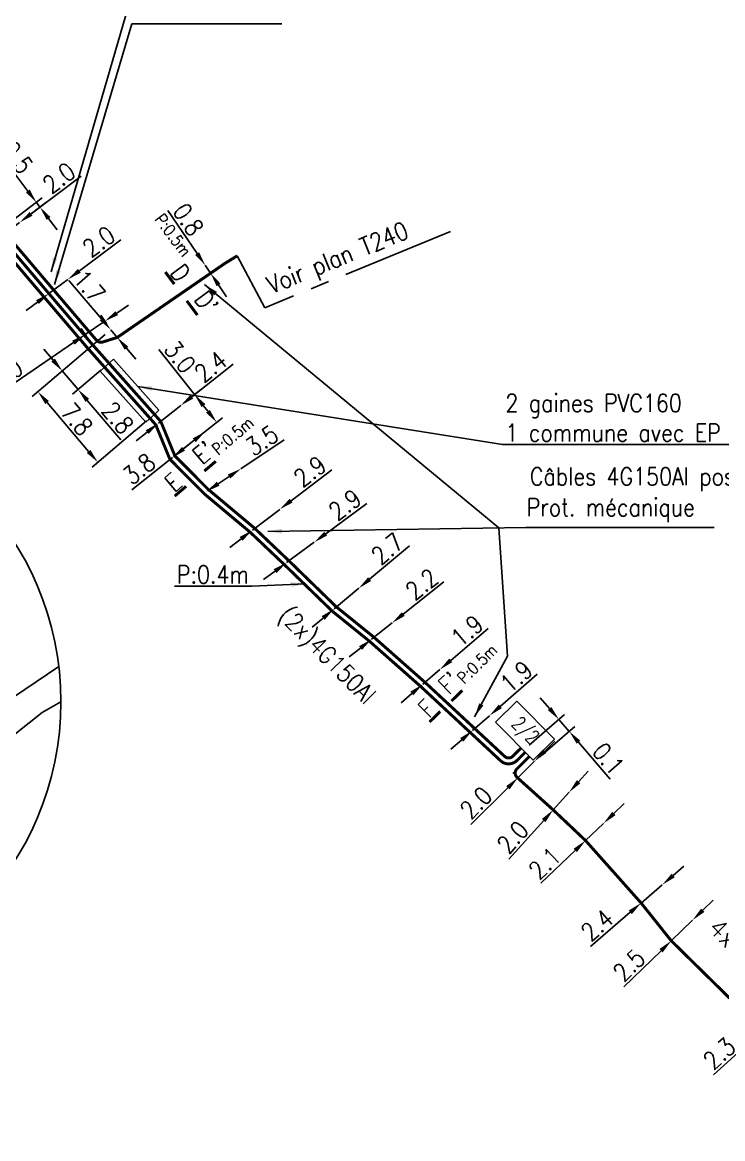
# Model space of a CAD drawing. Header units: millimetres. Extents: x 80000 to 81010, y 144000 to 145002.
# Drawn here: x 80468.4 to 80527.3, y 144394.9 to 144488.9 of the extents above; entities that cross this region are included whole.
import ezdxf
from ezdxf.enums import TextEntityAlignment as Align

# ---------------------------------------------------------------- set-up
doc = ezdxf.new("R2010")
doc.units = ezdxf.units.MM
doc.header["$PDMODE"] = 34
doc.linetypes.add('B_ST_AL', pattern=[2000, 1000, 1000])
doc.linetypes.add('CENTER2', pattern=[28.575, 19.05, -3.175, 3.175, -3.175])
doc.layers.get('0').update_dxf_attribs({"linetype": 'CONTINUOUS'})
doc.layers.get('Defpoints').update_dxf_attribs({"linetype": 'CONTINUOUS'})
for name, color, linetype in [('B_100', 3, 'CONTINUOUS'), ('B_310', 7, 'CONTINUOUS'), ('B_400', 7, 'CONTINUOUS'), ('B_420', 7, 'CONTINUOUS'), ('B_930', 7, 'CENTER2'), ('W0008', 7, 'CONTINUOUS'), ('W0100', 7, 'CONTINUOUS')]:
    doc.layers.add(name, color=color, linetype=linetype)
doc.styles.add('M_ROMANS', font='ROMANS.shx', dxfattribs={"width": 0.75})
doc.styles.get("Standard").update_dxf_attribs({"font": 'romans.shx', "width": 0.85})
doc.dimstyles.get("Standard").update_dxf_attribs({"dimtxt": 1.5, "dimasz": 1.2, "dimexe": 0.625, "dimexo": 0.625, "dimgap": 0.25, "dimtad": 1, "dimdec": 1, "dimzin": 0, "dimdsep": 46, "dimtxsty": 'Standard', "dimcen": -0.5, "dimadec": 0, "dimazin": 0, "dimtfac": 1, "dimtdec": 1, "dimtmove": 0, "dimatfit": 3, "dimfxl": 0, "dimtolj": 1, "dimtzin": 0, "dimarcsym": 0})

# ---------------------------------------------------------------- blocks, each defined once
blk = doc.blocks.new('*D243')
at = {"layer": 'B_100', "color": 0, "linetype": 'Continuous', "lineweight": -2, "transparency": 16777216}
for p, q in [((80533.231, 144406.293), (80534.12, 144407.099)), ((80532.342, 144405.487), (80530.675, 144403.976)), ((80529.786, 144403.17), (80526.547, 144400.234))]:
    blk.add_line(p, q, dxfattribs=at)
at = {"layer": 'B_100', "color": 0, "linetype": 'Continuous', "transparency": 16777216}
for points in [[(80533.096, 144406.441), (80533.365, 144406.145), (80532.342, 144405.487)], [(80529.651, 144403.318), (80529.92, 144403.022), (80530.675, 144403.976)]]:
    blk.add_solid(points, dxfattribs=at)
at = {"layer": 'Defpoints', "color": 0, "linetype": 'Continuous', "transparency": 16777216}
for p in [(80532.342, 144405.487), (80530.675, 144403.976), (80530.675, 144403.976)]:
    blk.add_point(p, dxfattribs=at)
at = {"layer": 'B_100', "color": 0, "linetype": 'Continuous', "transparency": 16777216, "insert": (80527.05, 144402.039), "char_height": 1.5, "attachment_point": 5, "rotation": 42.19693}
blk.add_mtext('\\A1;2.3', dxfattribs=at)
blk = doc.blocks.new('*D248')
at = {"layer": 'B_100', "color": 0, "linetype": 'Continuous', "lineweight": -2, "transparency": 16777216}
for p, q in [((80512.345, 144427.488), (80513.197, 144428.333)), ((80511.493, 144426.643), (80510.09, 144425.251)), ((80509.977, 144425.365), (80509.65, 144425.695)), ((80509.238, 144424.406), (80506.134, 144421.328))]:
    blk.add_line(p, q, dxfattribs=at)
at = {"layer": 'B_100', "color": 0, "linetype": 'Continuous', "transparency": 16777216}
for points in [[(80512.205, 144427.63), (80512.486, 144427.346), (80511.493, 144426.643)], [(80509.097, 144424.548), (80509.378, 144424.264), (80510.09, 144425.251)]]:
    blk.add_solid(points, dxfattribs=at)
at = {"layer": 'Defpoints', "color": 0, "linetype": 'Continuous', "transparency": 16777216}
for p in [(80511.493, 144426.643), (80510.09, 144425.251), (80510.417, 144424.921)]:
    blk.add_point(p, dxfattribs=at)
at = {"layer": 'B_100', "color": 0, "linetype": 'Continuous', "transparency": 16777216, "insert": (80506.555, 144423.155), "char_height": 1.5, "attachment_point": 5, "rotation": 44.76205}
blk.add_mtext('\\A1;2.0', dxfattribs=at)
blk = doc.blocks.new('*D249')
at = {"layer": 'B_100', "color": 0, "linetype": 'Continuous', "lineweight": -2, "transparency": 16777216}
for p, q in [((80515.2, 144424.92), (80516.004, 144425.811)), ((80514.397, 144424.028), (80513.059, 144422.542)), ((80512.256, 144421.65), (80509.331, 144418.402))]:
    blk.add_line(p, q, dxfattribs=at)
at = {"layer": 'B_100', "color": 0, "linetype": 'Continuous', "transparency": 16777216}
for points in [[(80515.052, 144425.053), (80515.349, 144424.786), (80514.397, 144424.028)], [(80512.107, 144421.784), (80512.405, 144421.516), (80513.059, 144422.542)]]:
    blk.add_solid(points, dxfattribs=at)
at = {"layer": 'Defpoints', "color": 0, "linetype": 'Continuous', "transparency": 16777216}
for p in [(80514.397, 144424.028), (80513.059, 144422.542), (80513.059, 144422.542)]:
    blk.add_point(p, dxfattribs=at)
at = {"layer": 'B_100', "color": 0, "linetype": 'Continuous', "transparency": 16777216, "insert": (80509.649, 144420.249), "char_height": 1.5, "attachment_point": 5, "rotation": 47.99375}
blk.add_mtext('\\A1;2.0', dxfattribs=at)
blk = doc.blocks.new('*D250')
at = {"layer": 'B_100', "color": 0, "linetype": 'Continuous', "lineweight": -2, "transparency": 16777216}
for p, q in [((80518.169, 144422.241), (80519.037, 144423.07)), ((80517.301, 144421.412), (80515.783, 144419.962)), ((80514.915, 144419.133), (80512.017, 144416.366))]:
    blk.add_line(p, q, dxfattribs=at)
at = {"layer": 'B_100', "color": 0, "linetype": 'Continuous', "transparency": 16777216}
for points in [[(80518.031, 144422.386), (80518.307, 144422.097), (80517.301, 144421.412)], [(80514.777, 144419.278), (80515.053, 144418.989), (80515.783, 144419.962)]]:
    blk.add_solid(points, dxfattribs=at)
at = {"layer": 'Defpoints', "color": 0, "linetype": 'Continuous', "transparency": 16777216}
for p in [(80517.301, 144421.412), (80515.783, 144419.962), (80515.783, 144419.962)]:
    blk.add_point(p, dxfattribs=at)
at = {"layer": 'B_100', "color": 0, "linetype": 'Continuous', "transparency": 16777216, "insert": (80512.341, 144418.058), "char_height": 1.5, "attachment_point": 5, "rotation": 43.68161}
blk.add_mtext('\\A1;2.1', dxfattribs=at)
blk = doc.blocks.new('*D251')
at = {"layer": 'B_100', "color": 0, "linetype": 'Continuous', "lineweight": -2, "transparency": 16777216}
for p, q in [((80523.155, 144417.018), (80524.066, 144417.799)), ((80522.245, 144416.236), (80520.462, 144414.705)), ((80519.551, 144413.924), (80516.188, 144411.037))]:
    blk.add_line(p, q, dxfattribs=at)
at = {"layer": 'B_100', "color": 0, "linetype": 'Continuous', "transparency": 16777216}
for points in [[(80523.025, 144417.17), (80523.286, 144416.866), (80522.245, 144416.236)], [(80519.421, 144414.076), (80519.682, 144413.772), (80520.462, 144414.705)]]:
    blk.add_solid(points, dxfattribs=at)
at = {"layer": 'Defpoints', "color": 0, "linetype": 'Continuous', "transparency": 16777216}
for p in [(80522.245, 144416.236), (80520.462, 144414.705), (80520.462, 144414.705)]:
    blk.add_point(p, dxfattribs=at)
at = {"layer": 'B_100', "color": 0, "linetype": 'Continuous', "transparency": 16777216, "insert": (80516.763, 144412.848), "char_height": 1.5, "attachment_point": 5, "rotation": 40.64525}
blk.add_mtext('\\A1;2.4', dxfattribs=at)
blk = doc.blocks.new('*D252')
at = {"layer": 'B_100', "color": 0, "linetype": 'Continuous', "lineweight": -2, "transparency": 16777216}
for p, q in [((80525.657, 144414.1), (80526.519, 144414.935)), ((80524.796, 144413.264), (80523.002, 144411.523)), ((80522.141, 144410.688), (80519.003, 144407.644))]:
    blk.add_line(p, q, dxfattribs=at)
at = {"layer": 'B_100', "color": 0, "linetype": 'Continuous', "transparency": 16777216}
for points in [[(80525.518, 144414.243), (80525.797, 144413.956), (80524.796, 144413.264)], [(80522.001, 144410.831), (80522.28, 144410.544), (80523.002, 144411.523)]]:
    blk.add_solid(points, dxfattribs=at)
at = {"layer": 'Defpoints', "color": 0, "linetype": 'Continuous', "transparency": 16777216}
for p in [(80524.796, 144413.264), (80523.002, 144411.523), (80523.002, 144411.523)]:
    blk.add_point(p, dxfattribs=at)
at = {"layer": 'B_100', "color": 0, "linetype": 'Continuous', "transparency": 16777216, "insert": (80519.445, 144409.466), "char_height": 1.5, "attachment_point": 5, "rotation": 44.13307}
blk.add_mtext('\\A1;2.5', dxfattribs=at)
blk = doc.blocks.new('*D635')
at = {"layer": 'B_100', "color": 0, "linetype": 'Continuous', "lineweight": -2, "transparency": 16777216}
for p, q in [((80468.817, 144474.655), (80466.183, 144478.143)), ((80465.197, 144470.417), (80470.039, 144474.074)), ((80468.629, 144472.382), (80470.341, 144473.675)), ((80469.842, 144473.298), (80469.541, 144473.697)), ((80470.565, 144472.34), (80471.288, 144471.383))]:
    blk.add_line(p, q, dxfattribs=at)
at = {"layer": 'B_100', "color": 0, "linetype": 'Continuous', "transparency": 16777216}
for points in [[(80468.977, 144474.775), (80468.658, 144474.534), (80469.541, 144473.697)], [(80470.725, 144472.461), (80470.405, 144472.22), (80469.842, 144473.298)]]:
    blk.add_solid(points, dxfattribs=at)
at = {"layer": 'Defpoints', "color": 0, "linetype": 'Continuous', "transparency": 16777216}
for p in [(80469.541, 144473.697), (80468.13, 144472.005), (80464.698, 144470.041)]:
    blk.add_point(p, dxfattribs=at)
at = {"layer": 'B_100', "color": 0, "linetype": 'Continuous', "transparency": 16777216, "insert": (80467.937, 144477.48), "char_height": 1.5, "attachment_point": 5, "rotation": 307.05406}
blk.add_mtext('\\A1;0.5', dxfattribs=at)
blk = doc.blocks.new('B_310_02')
at = {"color": 0, "linetype": 'Continuous', "flags": 128}
blk.add_lwpolyline([(-2.25, -1.25), (-2.25, 1.25), (2.25, 1.25), (2.25, -1.25)], close=True, dxfattribs=at)
at = {"color": 0, "linetype": 'Continuous', "style": 'M_ROMANS', "width": 0.75}
blk.add_text('2/2', height=1.2, dxfattribs=at).set_placement((0, 0), align=Align.MIDDLE)
at = {"color": 0, "linetype": 'Continuous', "style": 'M_ROMANS', "width": 0.75, "flags": 3}
for tag, p in [('DEF_LEG', (0, -5)), ('DEF_COUP', (0, -7.5)), ('DEF_TYPE', (0, -10))]:
    blk.add_attdef(tag, text='', height=1.2, dxfattribs=at).set_placement(p, align=Align.MIDDLE)
blk = doc.blocks.new('*D789')
at = {"layer": 'B_100', "color": 0, "linetype": 'Continuous', "lineweight": -2, "transparency": 16777216}
for p, q in [((80504.428, 144435.135), (80507.57, 144437.814)), ((80502.07, 144433.123), (80503.515, 144434.356)), ((80501.157, 144432.345), (80500.244, 144431.566))]:
    blk.add_line(p, q, dxfattribs=at)
at = {"layer": 'B_100', "color": 0, "linetype": 'Continuous', "transparency": 16777216}
for points in [[(80504.299, 144435.287), (80504.558, 144434.983), (80503.515, 144434.356)], [(80501.027, 144432.497), (80501.286, 144432.192), (80502.07, 144433.123)]]:
    blk.add_solid(points, dxfattribs=at)
at = {"layer": 'Defpoints', "color": 0, "linetype": 'Continuous', "transparency": 16777216}
for p in [(80503.515, 144434.356), (80503.515, 144434.356), (80502.07, 144433.123)]:
    blk.add_point(p, dxfattribs=at)
at = {"layer": 'B_100', "color": 0, "linetype": 'Continuous', "transparency": 16777216, "insert": (80505.807, 144437.625), "char_height": 1.5, "attachment_point": 5, "rotation": 40.45837}
blk.add_mtext('\\A1;1.9', dxfattribs=at)
blk = doc.blocks.new('*D790')
at = {"layer": 'B_100', "color": 0, "linetype": 'Continuous', "lineweight": -2, "transparency": 16777216}
for p, q in [((80490.988, 144448.579), (80494.417, 144451.192)), ((80487.727, 144446.094), (80490.034, 144447.852)), ((80486.773, 144445.366), (80485.818, 144444.639))]:
    blk.add_line(p, q, dxfattribs=at)
at = {"layer": 'B_100', "color": 0, "linetype": 'Continuous', "transparency": 16777216}
for points in [[(80490.867, 144448.738), (80491.109, 144448.42), (80490.034, 144447.852)], [(80486.652, 144445.525), (80486.894, 144445.207), (80487.727, 144446.094)]]:
    blk.add_solid(points, dxfattribs=at)
at = {"layer": 'Defpoints', "color": 0, "linetype": 'Continuous', "transparency": 16777216}
for p in [(80490.034, 144447.852), (80490.034, 144447.852), (80487.727, 144446.094)]:
    blk.add_point(p, dxfattribs=at)
at = {"layer": 'B_100', "color": 0, "linetype": 'Continuous', "transparency": 16777216, "insert": (80492.573, 144451.045), "char_height": 1.5, "attachment_point": 5, "rotation": 37.31275}
blk.add_mtext('\\A1;2.9', dxfattribs=at)
blk = doc.blocks.new('*D791')
at = {"layer": 'B_100', "color": 0, "linetype": 'Continuous', "lineweight": -2, "transparency": 16777216}
for p, q in [((80486.763, 144451.276), (80490.407, 144453.691)), ((80484.846, 144450.005), (80485.763, 144450.613))]:
    blk.add_line(p, q, dxfattribs=at)
at = {"layer": 'B_100', "color": 0, "linetype": 'Continuous', "transparency": 16777216}
for points in [[(80485.653, 144450.78), (80485.874, 144450.446), (80486.763, 144451.276)], [(80484.736, 144450.172), (80484.957, 144449.839), (80483.846, 144449.343)]]:
    blk.add_solid(points, dxfattribs=at)
at = {"layer": 'Defpoints', "color": 0, "linetype": 'Continuous', "transparency": 16777216}
for p in [(80486.763, 144451.276), (80486.763, 144451.276), (80483.846, 144449.343)]:
    blk.add_point(p, dxfattribs=at)
at = {"layer": 'B_100', "color": 0, "linetype": 'Continuous', "transparency": 16777216, "insert": (80488.533, 144453.648), "char_height": 1.5, "attachment_point": 5, "rotation": 33.53156}
blk.add_mtext('\\A1;3.5', dxfattribs=at)
blk = doc.blocks.new('*D792')
at = {"layer": 'B_100', "color": 0, "linetype": 'Continuous', "lineweight": -2, "transparency": 16777216}
for p, q in [((80482.629, 144457.335), (80486.102, 144460.089)), ((80479.808, 144455.099), (80481.689, 144456.59)), ((80478.868, 144454.354), (80477.928, 144453.608))]:
    blk.add_line(p, q, dxfattribs=at)
at = {"layer": 'B_100', "color": 0, "linetype": 'Continuous', "transparency": 16777216}
for points in [[(80482.505, 144457.492), (80482.754, 144457.179), (80481.689, 144456.59)], [(80478.744, 144454.51), (80478.992, 144454.197), (80479.808, 144455.099)]]:
    blk.add_solid(points, dxfattribs=at)
at = {"layer": 'Defpoints', "color": 0, "linetype": 'Continuous', "transparency": 16777216}
for p in [(80481.689, 144456.59), (80481.689, 144456.59), (80479.808, 144455.099)]:
    blk.add_point(p, dxfattribs=at)
at = {"layer": 'B_100', "color": 0, "linetype": 'Continuous', "transparency": 16777216, "insert": (80484.215, 144459.869), "char_height": 1.5, "attachment_point": 5, "rotation": 38.40622}
blk.add_mtext('\\A1;2.4', dxfattribs=at)
blk = doc.blocks.new('*D793')
at = {"layer": 'B_100', "color": 0, "linetype": 'Continuous', "lineweight": -2, "transparency": 16777216}
for p, q in [((80512.752, 144431.077), (80511.969, 144431.986)), ((80511.022, 144428.004), (80514.009, 144430.576)), ((80513.535, 144430.168), (80514.409, 144429.154)), ((80511.967, 144427.051), (80514.882, 144429.562)), ((80515.192, 144428.244), (80517.866, 144425.139))]:
    blk.add_line(p, q, dxfattribs=at)
at = {"layer": 'B_100', "color": 0, "linetype": 'Continuous', "transparency": 16777216}
for points in [[(80512.904, 144431.208), (80512.601, 144430.947), (80513.535, 144430.168)], [(80515.343, 144428.375), (80515.04, 144428.114), (80514.409, 144429.154)]]:
    blk.add_solid(points, dxfattribs=at)
at = {"layer": 'Defpoints', "color": 0, "linetype": 'Continuous', "transparency": 16777216}
for p in [(80514.409, 144429.154), (80510.549, 144427.596), (80511.493, 144426.643)]:
    blk.add_point(p, dxfattribs=at)
at = {"layer": 'B_100', "color": 0, "linetype": 'Continuous', "transparency": 16777216, "insert": (80517.708, 144426.855), "char_height": 1.5, "attachment_point": 5, "rotation": 310.73172}
blk.add_mtext('\\A1;0.1', dxfattribs=at)
blk = doc.blocks.new('*D794')
at = {"layer": 'B_100', "color": 0, "linetype": 'Continuous', "lineweight": -2, "transparency": 16777216}
for p, q in [((80483.078, 144469.389), (80480.616, 144473.001)), ((80484.205, 144467.737), (80483.754, 144468.398)), ((80484.881, 144466.745), (80485.557, 144465.754))]:
    blk.add_line(p, q, dxfattribs=at)
at = {"layer": 'B_100', "color": 0, "linetype": 'Continuous', "transparency": 16777216}
for points in [[(80483.244, 144469.502), (80482.913, 144469.277), (80483.754, 144468.398)], [(80485.046, 144466.858), (80484.716, 144466.633), (80484.205, 144467.737)]]:
    blk.add_solid(points, dxfattribs=at)
at = {"layer": 'Defpoints', "color": 0, "linetype": 'Continuous', "transparency": 16777216}
for p in [(80483.754, 144468.398), (80483.754, 144468.398), (80484.205, 144467.737)]:
    blk.add_point(p, dxfattribs=at)
at = {"layer": 'B_100', "color": 0, "linetype": 'Continuous', "transparency": 16777216, "insert": (80482.335, 144472.254), "char_height": 1.5, "attachment_point": 5, "rotation": 304.29097}
blk.add_mtext('\\A1;0.8', dxfattribs=at)
blk = doc.blocks.new('*D795')
at = {"layer": 'B_100', "color": 0, "linetype": 'Continuous', "lineweight": -2, "transparency": 16777216}
for p, q in [((80475.023, 144463.888), (80472.271, 144467.126)), ((80476.351, 144462.326), (80475.8, 144462.974)), ((80476.277, 144463.379), (80476.277, 144463.379)), ((80476.827, 144462.731), (80476.827, 144462.731)), ((80477.128, 144461.412), (80477.905, 144460.498))]:
    blk.add_line(p, q, dxfattribs=at)
at = {"layer": 'B_100', "color": 0, "linetype": 'Continuous', "transparency": 16777216}
for points in [[(80475.176, 144464.018), (80474.871, 144463.759), (80475.8, 144462.974)], [(80477.281, 144461.541), (80476.976, 144461.282), (80476.351, 144462.326)]]:
    blk.add_solid(points, dxfattribs=at)
at = {"layer": 'Defpoints', "color": 0, "linetype": 'Continuous', "transparency": 16777216}
for p in [(80475.8, 144462.974), (80475.8, 144462.974), (80476.351, 144462.326)]:
    blk.add_point(p, dxfattribs=at)
at = {"layer": 'B_100', "color": 0, "linetype": 'Continuous', "transparency": 16777216, "insert": (80474.001, 144466.635), "char_height": 1.5, "attachment_point": 5, "rotation": 310.36722}
blk.add_mtext('\\A1;1.7', dxfattribs=at)
blk = doc.blocks.new('*D796')
at = {"layer": 'B_100', "color": 0, "linetype": 'Continuous', "lineweight": -2, "transparency": 16777216}
for p, q in [((80469.088, 144472.728), (80473.309, 144475.916)), ((80466.534, 144470.8), (80468.13, 144472.005)), ((80465.576, 144470.077), (80464.618, 144469.354))]:
    blk.add_line(p, q, dxfattribs=at)
at = {"layer": 'B_100', "color": 0, "linetype": 'Continuous', "transparency": 16777216}
for points in [[(80468.967, 144472.888), (80469.208, 144472.569), (80468.13, 144472.005)], [(80465.456, 144470.237), (80465.697, 144469.918), (80466.534, 144470.8)]]:
    blk.add_solid(points, dxfattribs=at)
at = {"layer": 'Defpoints', "color": 0, "linetype": 'Continuous', "transparency": 16777216}
for p in [(80468.13, 144472.005), (80468.13, 144472.005), (80466.534, 144470.8)]:
    blk.add_point(p, dxfattribs=at)
at = {"layer": 'B_100', "color": 0, "linetype": 'Continuous', "transparency": 16777216, "insert": (80471.441, 144475.758), "char_height": 1.5, "attachment_point": 5, "rotation": 37.05406}
blk.add_mtext('\\A1;2.0', dxfattribs=at)
blk = doc.blocks.new('*D797')
at = {"layer": 'B_100', "color": 0, "linetype": 'Continuous', "lineweight": -2, "transparency": 16777216}
for p, q in [((80473.157, 144467.933), (80476.661, 144470.546)), ((80470.592, 144466.02), (80472.195, 144467.215)), ((80469.63, 144465.302), (80468.668, 144464.585))]:
    blk.add_line(p, q, dxfattribs=at)
at = {"layer": 'B_100', "color": 0, "linetype": 'Continuous', "transparency": 16777216}
for points in [[(80473.037, 144468.093), (80473.276, 144467.772), (80472.195, 144467.215)], [(80469.51, 144465.463), (80469.749, 144465.142), (80470.592, 144466.02)]]:
    blk.add_solid(points, dxfattribs=at)
at = {"layer": 'Defpoints', "color": 0, "linetype": 'Continuous', "transparency": 16777216}
for p in [(80472.195, 144467.215), (80472.195, 144467.215), (80470.592, 144466.02)]:
    blk.add_point(p, dxfattribs=at)
at = {"layer": 'B_100', "color": 0, "linetype": 'Continuous', "transparency": 16777216, "insert": (80474.792, 144470.399), "char_height": 1.5, "attachment_point": 5, "rotation": 36.71009}
blk.add_mtext('\\A1;2.0', dxfattribs=at)
blk = doc.blocks.new('*D804')
at = {"layer": 'B_100', "color": 0, "linetype": 'Continuous', "lineweight": -2, "transparency": 16777216}
for p, q in [((80476.3, 144464.371), (80477.292, 144465.047)), ((80475.309, 144463.695), (80473.656, 144462.568)), ((80475.448, 144463.49), (80474.957, 144464.211)), ((80473.796, 144462.363), (80473.304, 144463.085)), ((80472.665, 144461.892), (80466.28, 144457.538))]:
    blk.add_line(p, q, dxfattribs=at)
at = {"layer": 'B_100', "color": 0, "linetype": 'Continuous', "transparency": 16777216}
for points in [[(80476.187, 144464.536), (80476.413, 144464.206), (80475.309, 144463.695)], [(80472.552, 144462.057), (80472.778, 144461.727), (80473.656, 144462.568)]]:
    blk.add_solid(points, dxfattribs=at)
at = {"layer": 'Defpoints', "color": 0, "linetype": 'Continuous', "transparency": 16777216}
for p in [(80475.309, 144463.695), (80475.8, 144462.974), (80474.148, 144461.847)]:
    blk.add_point(p, dxfattribs=at)
at = {"layer": 'B_100', "color": 0, "linetype": 'Continuous', "transparency": 16777216, "insert": (80467.027, 144459.258), "char_height": 1.5, "attachment_point": 5, "rotation": 34.29097}
blk.add_mtext('\\A1;2.0', dxfattribs=at)
blk = doc.blocks.new('*D805')
at = {"layer": 'B_400', "color": 0, "linetype": 'Continuous', "lineweight": -2, "transparency": 16777216}
for p, q in [((80475.324, 144462.569), (80469.188, 144457.353)), ((80473.939, 144452.73), (80470.442, 144456.844)), ((80478.82, 144455.304), (80474.24, 144451.411))]:
    blk.add_line(p, q, dxfattribs=at)
at = {"layer": 'B_400', "color": 0, "linetype": 'Continuous', "transparency": 16777216}
for points in [[(80470.594, 144456.973), (80470.289, 144456.714), (80469.665, 144457.758)], [(80474.091, 144452.859), (80473.787, 144452.6), (80474.716, 144451.815)]]:
    blk.add_solid(points, dxfattribs=at)
at = {"layer": 'Defpoints', "color": 0, "linetype": 'Continuous', "transparency": 16777216}
for p in [(80475.8, 144462.974), (80469.665, 144457.758), (80479.297, 144455.709)]:
    blk.add_point(p, dxfattribs=at)
at = {"layer": 'B_400', "color": 0, "linetype": 'Continuous', "transparency": 16777216, "insert": (80472.953, 144455.434), "char_height": 1.5, "attachment_point": 5, "rotation": 310.36722}
blk.add_mtext('\\A1;7.8', dxfattribs=at)
blk = doc.blocks.new('*D806')
at = {"layer": 'B_400', "color": 0, "linetype": 'Continuous', "lineweight": -2, "transparency": 16777216}
for p, q in [((80475.324, 144462.569), (80471.245, 144459.101)), ((80470.944, 144460.421), (80470.167, 144461.335)), ((80471.721, 144459.506), (80473.05, 144457.944)), ((80474.971, 144459.577), (80472.574, 144457.539)), ((80473.827, 144457.029), (80476.658, 144453.699))]:
    blk.add_line(p, q, dxfattribs=at)
at = {"layer": 'B_400', "color": 0, "linetype": 'Continuous', "transparency": 16777216}
for points in [[(80471.097, 144460.55), (80470.792, 144460.291), (80471.721, 144459.506)], [(80473.979, 144457.159), (80473.675, 144456.9), (80473.05, 144457.944)]]:
    blk.add_solid(points, dxfattribs=at)
at = {"layer": 'Defpoints', "color": 0, "linetype": 'Continuous', "transparency": 16777216}
for p in [(80475.8, 144462.974), (80475.448, 144459.982), (80471.721, 144459.506)]:
    blk.add_point(p, dxfattribs=at)
at = {"layer": 'B_400', "color": 0, "linetype": 'Continuous', "transparency": 16777216, "insert": (80476.393, 144455.555), "char_height": 1.5, "attachment_point": 5, "rotation": 310.36722}
blk.add_mtext('\\A1;2.8', dxfattribs=at)
blk = doc.blocks.new('*D807')
at = {"layer": 'B_100', "color": 0, "linetype": 'Continuous', "lineweight": -2, "transparency": 16777216}
for p, q in [((80508.6, 144431.262), (80511.715, 144433.97)), ((80506.26, 144429.228), (80507.694, 144430.474)), ((80505.355, 144428.44), (80504.449, 144427.653))]:
    blk.add_line(p, q, dxfattribs=at)
at = {"layer": 'B_100', "color": 0, "linetype": 'Continuous', "transparency": 16777216}
for points in [[(80508.468, 144431.412), (80508.731, 144431.111), (80507.694, 144430.474)], [(80505.223, 144428.591), (80505.486, 144428.289), (80506.26, 144429.228)]]:
    blk.add_solid(points, dxfattribs=at)
at = {"layer": 'Defpoints', "color": 0, "linetype": 'Continuous', "transparency": 16777216}
for p in [(80507.694, 144430.474), (80507.694, 144430.474), (80506.26, 144429.228)]:
    blk.add_point(p, dxfattribs=at)
at = {"layer": 'B_100', "color": 0, "linetype": 'Continuous', "transparency": 16777216, "insert": (80509.954, 144433.764), "char_height": 1.5, "attachment_point": 5, "rotation": 41.0021}
blk.add_mtext('\\A1;1.9', dxfattribs=at)
blk = doc.blocks.new('*D818')
at = {"layer": 'B_100', "color": 0, "linetype": 'Continuous', "lineweight": -2, "transparency": 16777216}
for p, q in [((80482.863, 144457.521), (80479.861, 144461.308)), ((80482.179, 144456.978), (80483.353, 144457.909)), ((80483.981, 144456.11), (80483.608, 144456.58)), ((80481.481, 144452.596), (80485.216, 144455.558))]:
    blk.add_line(p, q, dxfattribs=at)
at = {"layer": 'B_100', "color": 0, "linetype": 'Continuous', "transparency": 16777216}
for points in [[(80483.765, 144456.705), (80483.452, 144456.456), (80482.863, 144457.521)], [(80484.138, 144456.234), (80483.824, 144455.986), (80484.727, 144455.17)]]:
    blk.add_solid(points, dxfattribs=at)
at = {"layer": 'Defpoints', "color": 0, "linetype": 'Continuous', "transparency": 16777216}
for p in [(80482.863, 144457.521), (80481.689, 144456.59), (80480.991, 144452.208)]:
    blk.add_point(p, dxfattribs=at)
at = {"layer": 'B_100', "color": 0, "linetype": 'Continuous', "transparency": 16777216, "insert": (80481.63, 144460.686), "char_height": 1.5, "attachment_point": 5, "rotation": 308.40622}
blk.add_mtext('\\A1;3.0', dxfattribs=at)
blk = doc.blocks.new('*D819')
at = {"layer": 'B_100', "color": 0, "linetype": 'Continuous', "lineweight": -2, "transparency": 16777216}
for p, q in [((80482.829, 144453.666), (80481.931, 144452.954)), ((80480.991, 144452.208), (80477.565, 144449.492))]:
    blk.add_line(p, q, dxfattribs=at)
at = {"layer": 'B_100', "color": 0, "linetype": 'Continuous', "transparency": 16777216}
for points in [[(80482.705, 144453.822), (80482.954, 144453.509), (80483.77, 144454.411)], [(80481.807, 144453.11), (80482.055, 144452.797), (80480.991, 144452.208)]]:
    blk.add_solid(points, dxfattribs=at)
at = {"layer": 'Defpoints', "color": 0, "linetype": 'Continuous', "transparency": 16777216}
for p in [(80483.77, 144454.411), (80483.77, 144454.411), (80480.991, 144452.208)]:
    blk.add_point(p, dxfattribs=at)
at = {"layer": 'B_100', "color": 0, "linetype": 'Continuous', "transparency": 16777216, "insert": (80478.187, 144451.261), "char_height": 1.5, "attachment_point": 5, "rotation": 38.40622}
blk.add_mtext('\\A1;3.8', dxfattribs=at)
blk = doc.blocks.new('*D820')
at = {"layer": 'B_100', "color": 0, "linetype": 'Continuous', "lineweight": -2, "transparency": 16777216}
for p, q in [((80493.904, 144445.798), (80497.373, 144448.357)), ((80490.605, 144443.364), (80492.938, 144445.085)), ((80489.639, 144442.652), (80488.673, 144441.939))]:
    blk.add_line(p, q, dxfattribs=at)
at = {"layer": 'B_100', "color": 0, "linetype": 'Continuous', "transparency": 16777216}
for points in [[(80493.785, 144445.959), (80494.023, 144445.637), (80492.938, 144445.085)], [(80489.52, 144442.813), (80489.758, 144442.491), (80490.605, 144443.364)]]:
    blk.add_solid(points, dxfattribs=at)
at = {"layer": 'Defpoints', "color": 0, "linetype": 'Continuous', "transparency": 16777216}
for p in [(80492.938, 144445.085), (80492.938, 144445.085), (80490.605, 144443.364)]:
    blk.add_point(p, dxfattribs=at)
at = {"layer": 'B_100', "color": 0, "linetype": 'Continuous', "transparency": 16777216, "insert": (80495.528, 144448.238), "char_height": 1.5, "attachment_point": 5, "rotation": 36.41377}
blk.add_mtext('\\A1;2.9', dxfattribs=at)
blk = doc.blocks.new('*D821')
at = {"layer": 'B_100', "color": 0, "linetype": 'Continuous', "lineweight": -2, "transparency": 16777216}
for p, q in [((80497.6, 144441.974), (80500.953, 144444.779)), ((80494.609, 144439.472), (80496.68, 144441.204)), ((80493.688, 144438.702), (80492.768, 144437.932))]:
    blk.add_line(p, q, dxfattribs=at)
at = {"layer": 'B_100', "color": 0, "linetype": 'Continuous', "transparency": 16777216}
for points in [[(80497.472, 144442.128), (80497.728, 144441.821), (80496.68, 144441.204)], [(80493.56, 144438.855), (80493.817, 144438.549), (80494.609, 144439.472)]]:
    blk.add_solid(points, dxfattribs=at)
at = {"layer": 'Defpoints', "color": 0, "linetype": 'Continuous', "transparency": 16777216}
for p in [(80496.68, 144441.204), (80496.68, 144441.204), (80494.609, 144439.472)]:
    blk.add_point(p, dxfattribs=at)
at = {"layer": 'B_100', "color": 0, "linetype": 'Continuous', "transparency": 16777216, "insert": (80499.095, 144444.529), "char_height": 1.5, "attachment_point": 5, "rotation": 39.9146}
blk.add_mtext('\\A1;2.7', dxfattribs=at)
blk = doc.blocks.new('*D822')
at = {"layer": 'B_100', "color": 0, "linetype": 'Continuous', "lineweight": -2, "transparency": 16777216}
for p, q in [((80500.433, 144439.031), (80503.858, 144441.748)), ((80497.77, 144436.918), (80499.493, 144438.285)), ((80496.83, 144436.172), (80495.89, 144435.427))]:
    blk.add_line(p, q, dxfattribs=at)
at = {"layer": 'B_100', "color": 0, "linetype": 'Continuous', "transparency": 16777216}
for points in [[(80500.309, 144439.188), (80500.558, 144438.875), (80499.493, 144438.285)], [(80496.705, 144436.329), (80496.954, 144436.016), (80497.77, 144436.918)]]:
    blk.add_solid(points, dxfattribs=at)
at = {"layer": 'Defpoints', "color": 0, "linetype": 'Continuous', "transparency": 16777216}
for p in [(80499.493, 144438.285), (80499.493, 144438.285), (80497.77, 144436.918)]:
    blk.add_point(p, dxfattribs=at)
at = {"layer": 'B_100', "color": 0, "linetype": 'Continuous', "transparency": 16777216, "insert": (80501.994, 144441.546), "char_height": 1.5, "attachment_point": 5, "rotation": 38.42543}
blk.add_mtext('\\A1;2.2', dxfattribs=at)

msp = doc.modelspace()

# ---------------------------------------------------------------- linework, layer by layer
at = {"layer": 'B_100', "linetype": 'B_ST_AL', "flags": 128}
for points in [[(80473.771, 144461.519, 0.25, 0.25, 0), (80470.21, 144465.696, 0.25, 0.25, 0), (80466.154, 144470.475, 0.25, 0.25, 0), (80459.396, 144478.263, 0.25, 0.25, 0), (80456.075, 144482.197, 0.25, 0.25, 0), (80453.371, 144486.769, 0.25, 0.25, 0), (80450.577, 144492.808, 0.25, 0.25, 0), (80450.415, 144493.286, 0.25, 0.25, 0), (80449.161, 144500.103, 0.25, 0.25, 0), (80449.045, 144500.649, 0.25, 0.25, 0), (80448.198, 144504.62, 0.25, 0.25, 0), (80447.748, 144509.132, 0.25, 0.25, 0), (80447.711, 144510.518, 0.25, 0.25, 0), (80449.076, 144510.867, 0, 0, 0)], [(80510.373, 144427.773, 0.25, 0.25, 0), (80509.658, 144427.065, 0.25, 0.25, -0.402367), (80508.966, 144427.054, 0.25, 0.25, 0), (80506.45, 144429.393, 0.25, 0.25, 0), (80502.242, 144433.304, 0.25, 0.25, 0), (80497.931, 144437.109, 0.25, 0.25, 0), (80494.775, 144439.659, 0.25, 0.25, 0), (80490.779, 144443.543, 0.25, 0.25, 0), (80487.889, 144446.284, 0.25, 0.25, 0), (80484.032, 144449.512, 0.25, 0.25, -0.022582), (80483.999, 144449.543, 0.25, 0.25, 0), (80481.274, 144452.278, 0.25, 0.25, -0.099143), (80481.165, 144452.442, 0.25, 0.25, 0), (80480.084, 144455.085, 0.25, 0.25, 0.083984), (80479.906, 144455.371, 0.25, 0.25, 0), (80479.476, 144455.855, 0.25, 0.25, 0), (80474.709, 144461.216, 0.25, 0.25, 0), (80474.148, 144461.847, 0.25, 0.25, 0), (80470.591, 144466.021, 0.25, 0.25, 0), (80466.534, 144470.8, 0.25, 0.25, 0), (80459.776, 144478.588, 0.25, 0.25, 0), (80456.489, 144482.479, 0.25, 0.25, 0), (80453.808, 144487.014, 0.25, 0.25, 0), (80451.028, 144493.046, 0.25, 0.25, 0), (80450.9, 144493.414, 0.25, 0.25, 0), (80449.652, 144500.201, 0.25, 0.25, 0), (80449.529, 144500.775, 0.25, 0.25, 0), (80448.687, 144504.725, 0.25, 0.25, 0), (80448.264, 144509.156, 0.25, 0.25, 0), (80448.223, 144510.132, 0.25, 0.25, 0), (80449.186, 144510.379, 0, 0, 0)], [(80486.446, 144469.197, 0.25, 0.25, 0), (80485.399, 144468.551, 0.25, 0.25, 0), (80476.351, 144462.326, 0.25, 0.25, 0), (80475.13, 144461.94, 0.25, 0.25, -0.295696), (80474.606, 144462.085, 0.25, 0.25, 0), (80474.525, 144462.175, 0.25, 0.25, 0), (80470.973, 144466.343, 0.25, 0.25, 0), (80466.909, 144471.131, 0.25, 0.25, 0), (80460.156, 144478.913, 0.25, 0.25, 0), (80456.904, 144482.76, 0.25, 0.25, 0), (80454.247, 144487.254, 0.25, 0.25, 0), (80451.476, 144493.282, 0.25, 0.25, 0), (80451.385, 144493.542, 0.25, 0.25, 0), (80450.142, 144500.298, 0.25, 0.25, 0), (80450.014, 144500.9, 0.25, 0.25, 0), (80449.176, 144504.829, 0.25, 0.25, 0), (80448.763, 144509.17, 0.25, 0.25, 0), (80448.733, 144509.747, 0.25, 0.25, 0), (80449.328, 144509.888, 0, 0, 0)]]:
    msp.add_lwpolyline(points, format="xyseb", dxfattribs=at)
at = {"layer": 'B_100', "color": 7, "linetype": 'Continuous', "const_width": 0.25, "flags": 128}
for points in [[(80480.396, 144467.834), (80481.153, 144466.818)], [(80482.205, 144465.407), (80483.098, 144464.209)], [(80483.682, 144451.076), (80484.647, 144451.897)], [(80481.184, 144448.969), (80482.149, 144449.79)], [(80504.495, 144431.714), (80505.4, 144432.599)], [(80502.638, 144429.942), (80503.543, 144430.827)]]:
    msp.add_lwpolyline(points, dxfattribs=at)
at = {"layer": 'B_100', "linetype": 'B_ST_AL', "const_width": 0.25, "flags": 128}
for points in [[(80510.725, 144427.418), (80510.01, 144426.71, -0.402367), (80508.625, 144426.688), (80506.05, 144429.082), (80501.897, 144432.942), (80497.608, 144436.727), (80494.443, 144439.285), (80490.43, 144443.184), (80487.565, 144445.903), (80483.694, 144449.144, -0.022582), (80483.661, 144449.174), (80480.92, 144451.925, -0.099143), (80480.703, 144452.253), (80479.621, 144454.896, 0.084815), (80479.532, 144455.038), (80479.102, 144455.522), (80474.333, 144460.887), (80473.771, 144461.519)], [(80511.077, 144427.063), (80510.006, 144426.002, 0.430832), (80510.024, 144425.275), (80513.059, 144422.542), (80515.783, 144419.962), (80520.462, 144414.705), (80523.002, 144411.523), (80530.675, 144403.976), (80534.425, 144400.286), (80537.758, 144396.534), (80539.038, 144395.275, 0.397451), (80540.411, 144395.246), (80541.818, 144396.521)]]:
    msp.add_lwpolyline(points, format="xyb", dxfattribs=at)
at = {"layer": 'B_100', "color": 7, "linetype": 'Continuous'}
msp.add_circle((80446.607, 144431.644), 25, dxfattribs=at)
at = {"layer": 'B_400', "color": 7, "linetype": 'CONTINUOUS'}
for p, q in [((80474.902, 144459.494), (80475.461, 144459.994)), ((80476.02, 144460.494), (80475.461, 144459.994)), ((80476.02, 144460.494), (80479.862, 144456.202)), ((80474.902, 144459.494), (80478.744, 144455.202)), ((80479.862, 144456.202), (80479.303, 144455.702)), ((80478.744, 144455.202), (80479.303, 144455.702))]:
    msp.add_line(p, q, dxfattribs=at)
at = {"layer": 'B_930', "linetype": 'CENTER2', "ltscale": 0.5, "flags": 128}
msp.add_lwpolyline([(80504.422, 144471.232), (80488.77, 144464.824), (80486.446, 144469.197)], dxfattribs=at)
at = {"layer": 'W0008'}
msp.add_lwpolyline([(80460.492, 144410.854), (80455.175, 144416.312), (80454.327, 144417.461), (80453.817, 144418.791), (80453.667, 144420.201), (80453.871, 144421.6), (80454.426, 144422.758), (80455.3, 144423.686), (80456.291, 144424.407), (80457.263, 144425.048), (80471.43, 144434.621)], dxfattribs=at)
at = {"layer": 'W0100'}
msp.add_lwpolyline([(80466.171, 144416.079), (80459.863, 144422.684), (80470.017, 144430.734), (80471.607, 144431.638)], dxfattribs=at)

# ---------------------------------------------------------------- block references
at = {"layer": 'B_310', "linetype": 'ByBlock', "rotation": 314.7695882065053}
msp.add_blockref('B_310_02', (80510.684, 144429.211), dxfattribs=at)

# ---------------------------------------------------------------- texts
at = {"layer": 'B_100', "linetype": 'Continuous', "width": 0.85}
msp.add_text('(2x)4G150Al', height=1.5, rotation=314.67173, dxfattribs=at).set_placement((80493.983, 144435.512), align=Align.MIDDLE)
at = {"layer": 'B_100', "linetype": 'Continuous'}
msp.add_text('4x150Al', height=1.5, rotation=314.67173, dxfattribs=at).set_placement((80529.31, 144410.224), align=Align.MIDDLE)
at = {"layer": 'B_100', "linetype": 'Continuous', "char_height": 1, "attachment_point": 1}
for insert, width, rotation in [((80480.252, 144472.847), 1.076605471439507e-11, 306.71009), ((80484.194, 144453.119), 2.45679, 40.36722), ((80504.863, 144433.787), 2.45679, 44.38098)]:
    msp.add_mtext('P:0.5m', dxfattribs=dict(at, insert=insert, width=width, rotation=rotation))
at = {"layer": 'B_100', "color": 7, "linetype": 'Continuous', "char_height": 1.5, "attachment_point": 1}
for s, insert, width, rotation in [('D', (80481.925, 144468.674), 0.16689, 306.71009), ("D'", (80483.964, 144466.418), 1.50955, 306.71009), ("E'", (80482.527, 144452.695), 1.50955, 40.36722), ('E', (80480.177, 144450.367), 0.16689, 40.36722), ("F'", (80503.229, 144433.248), 1.50955, 44.38098), ('F', (80501.536, 144431.266), 0.16689, 44.38098)]:
    msp.add_mtext(s, dxfattribs=dict(at, insert=insert, width=width, rotation=rotation))
at = {"layer": 'B_100', "linetype": 'Continuous', "insert": (80511.1, 144451.375), "char_height": 1.5, "width": 32.21016, "attachment_point": 1}
msp.add_mtext('Câbles 4G150Al posé sur la BP', dxfattribs=at)
at = {"layer": 'B_100', "linetype": 'Continuous', "insert": (80487.436, 144441.621), "char_height": 1.5, "attachment_point": 9}
msp.add_mtext('P:0.4m', dxfattribs=at)
at = {"layer": 'B_400', "linetype": 'Continuous', "insert": (80509.033, 144453.551), "char_height": 1.5, "attachment_point": 7}
msp.add_mtext('2 gaines PVC160 \\P1 commune avec EP', dxfattribs=at)
at = {"layer": 'B_420', "linetype": 'Continuous', "ltscale": 0.01, "insert": (80510.829, 144448.775), "char_height": 1.5, "width": 5.261568958303542e-12, "attachment_point": 1}
msp.add_mtext('Prot. mécanique', dxfattribs=at)
at = {"layer": 'B_930', "linetype": 'Continuous', "insert": (80489.532, 144465.505), "char_height": 1.5, "attachment_point": 7, "rotation": 22.2629}
msp.add_mtext('Voir plan T240', dxfattribs=at)

# ---------------------------------------------------------------- dimensions: what is measured, and where the dimension line sits
at = {"layer": 'B_100', "linetype": 'Continuous'}
for base, p1, p2, angle, picture, middle in [((80469.541, 144473.697), (80468.13, 144472.005), (80464.698, 144470.041), 307.05406, '*D635', (80467.139, 144476.878)), ((80468.13, 144472.005), (80466.534, 144470.8), (80468.13, 144472.005), 217.05406, '*D796', (80472.043, 144474.96)), ((80483.754, 144468.398), (80484.205, 144467.737), (80483.754, 144468.398), 304.29097, '*D794', (80481.509, 144471.691)), ((80472.195, 144467.215), (80470.592, 144466.02), (80472.195, 144467.215), 216.71009, '*D797', (80475.39, 144469.598)), ((80475.309, 144463.695), (80474.148, 144461.847), (80475.8, 144462.974), 214.29097, '*D804', (80467.59, 144458.432)), ((80481.689, 144456.59), (80479.808, 144455.099), (80481.689, 144456.59), 218.40622, '*D792', (80484.836, 144459.085)), ((80486.763, 144451.276), (80483.846, 144449.343), (80486.763, 144451.276), 213.53156, '*D791', (80489.086, 144452.815)), ((80490.034, 144447.852), (80487.727, 144446.094), (80490.034, 144447.852), 217.31275, '*D790', (80493.18, 144450.249)), ((80492.938, 144445.085), (80490.605, 144443.364), (80492.938, 144445.085), 216.41377, '*D820', (80496.121, 144447.433)), ((80496.68, 144441.204), (80494.609, 144439.472), (80496.68, 144441.204), 219.9146, '*D821', (80499.737, 144443.762)), ((80499.493, 144438.285), (80497.77, 144436.918), (80499.493, 144438.285), 218.42543, '*D822', (80502.616, 144440.763)), ((80503.515, 144434.356), (80502.07, 144433.123), (80503.515, 144434.356), 220.45837, '*D789', (80506.456, 144436.864)), ((80507.694, 144430.474), (80506.26, 144429.228), (80507.694, 144430.474), 221.0021, '*D807', (80510.61, 144433.01))]:
    dim = msp.add_linear_dim(base=base, p1=p1, p2=p2, angle=angle, dimstyle='Standard', dxfattribs=at)
    dim.commit()
    dim.dimension.update_dxf_attribs({"geometry": picture, "text_midpoint": middle, "dimtype": 160})
dim = msp.add_linear_dim(base=(80475.8, 144462.974), p1=(80476.351, 144462.326), p2=(80475.8, 144462.974), angle=310.36722, text='1.7', dimstyle='Standard', dxfattribs=at)
dim.commit()
dim.dimension.update_dxf_attribs({"geometry": '*D795', "text_midpoint": (80473.239, 144465.987), "dimtype": 160})
dim = msp.add_linear_dim(base=(80482.863, 144457.521), p1=(80480.991, 144452.208), p2=(80481.689, 144456.59), angle=308.40622, dimstyle='Standard', override={"dimfxl": 1.25}, dxfattribs=at)
dim.commit()
dim.dimension.update_dxf_attribs({"geometry": '*D818', "text_midpoint": (80480.846, 144460.065), "dimtype": 160})
for base, p1, p2, angle, text, picture, middle in [((80483.77, 144454.411), (80480.991, 144452.208), (80483.77, 144454.411), 218.40622, '3.8', '*D819', (80478.808, 144450.478)), ((80514.409, 144429.154), (80510.549, 144427.596), (80511.493, 144426.643), 130.73172, '0.1', '*D793', (80516.95, 144426.202))]:
    dim = msp.add_linear_dim(base=base, p1=p1, p2=p2, angle=angle, text=text, dimstyle='Standard', override={"dimfxl": 1.25}, dxfattribs=at)
    dim.commit()
    dim.dimension.update_dxf_attribs({"geometry": picture, "text_midpoint": middle, "dimtype": 160})
dim = msp.add_linear_dim(base=(80510.09, 144425.251), p1=(80511.493, 144426.643), p2=(80510.417, 144424.921), angle=44.76205, text='2.0', dimstyle='Standard', dxfattribs=at)
dim.commit()
dim.dimension.update_dxf_attribs({"geometry": '*D248', "text_midpoint": (80506.555, 144423.155)})
for base, p1, p2, angle, picture, middle in [((80513.059, 144422.542), (80514.397, 144424.028), (80513.059, 144422.542), 47.99375, '*D249', (80509.649, 144420.249)), ((80515.783, 144419.962), (80517.301, 144421.412), (80515.783, 144419.962), 43.68161, '*D250', (80512.341, 144418.058)), ((80520.462, 144414.705), (80522.245, 144416.236), (80520.462, 144414.705), 40.64525, '*D251', (80516.763, 144412.848)), ((80523.002, 144411.523), (80524.796, 144413.264), (80523.002, 144411.523), 44.13307, '*D252', (80519.445, 144409.466)), ((80530.6747, 144403.9757), (80532.3416, 144405.487), (80530.6747, 144403.9757), 42.19693, '*D243', (80527.0502, 144402.0394))]:
    dim = msp.add_linear_dim(base=base, p1=p1, p2=p2, angle=angle, dimstyle='Standard', dxfattribs=at)
    dim.commit()
    dim.dimension.update_dxf_attribs({"geometry": picture, "text_midpoint": middle})
at = {"layer": 'B_400', "linetype": 'Continuous'}
dim = msp.add_linear_dim(base=(80469.665, 144457.758), p1=(80479.297, 144455.709), p2=(80475.8, 144462.974), angle=310.36722, dimstyle='Standard', dxfattribs=at)
dim.commit()
dim.dimension.update_dxf_attribs({"geometry": '*D805', "text_midpoint": (80472.191, 144454.786), "dimtype": 160})
dim = msp.add_linear_dim(base=(80471.721, 144459.506), p1=(80475.448, 144459.982), p2=(80475.8, 144462.974), angle=310.36722, text='2.8', dimstyle='Standard', dxfattribs=at)
dim.commit()
dim.dimension.update_dxf_attribs({"geometry": '*D806', "text_midpoint": (80475.631, 144454.907), "dimtype": 160})

# ---------------------------------------------------------------- leaders
at = {"layer": 'B_100', "linetype": 'Continuous', "annotation_type": 0, "has_hookline": 1}
for points, override, hookline_direction, text_width in [([(80471.055, 144466.781), (80477.573, 144488.733), (80478.773, 144488.733)], {"dimgap": 0.25, "dimtad": 1, "dimfxl": 1.25}, 0, 11.171), ([(80492.197, 144441.57), (80487.686, 144441.371)], {"dimfxl": 1.25}, 1, 6.254)]:
    msp.add_leader(points, dimstyle='Standard', override=override, dxfattribs=dict(at, hookline_direction=hookline_direction, text_width=text_width))
at = {"layer": 'B_400', "linetype": 'Continuous', "annotation_type": 0, "has_hookline": 1, "hookline_direction": 0, "text_width": 20.521}
msp.add_leader([(80478.071, 144458.203), (80508.783, 144453.301)], dimstyle='Standard', override={"dimgap": 0.25, "dimtad": 1, "dimfxl": 1.25}, dxfattribs=at)
at = {"layer": 'B_420', "linetype": 'Continuous'}
msp.add_leader([(80470.773, 144467.848), (80477.613, 144491.341), (80484.227, 144493.663)], dimstyle='Standard', override={"dimgap": 0.25, "dimtad": 1, "dimfxl": 1.25}, dxfattribs=at)
at = {"layer": 'B_420', "linetype": 'Continuous', "ltscale": 0.01}
for points in [[(80483.699, 144466.775), (80508.482, 144446.291)], [(80506.432, 144430.377), (80509.224, 144435.5), (80508.482, 144446.291)]]:
    msp.add_leader(points, dimstyle='Standard', dxfattribs=at)
at = {"layer": 'B_420', "linetype": 'Continuous', "ltscale": 0.01, "annotation_type": 0, "has_hookline": 1, "hookline_direction": 0, "text_width": 15.604}
msp.add_leader([(80489.021, 144445.994), (80510.765, 144446.325)], dimstyle='Standard', override={"dimgap": 0.25, "dimtad": 1}, dxfattribs=at)

doc.saveas('drawing.dxf')
